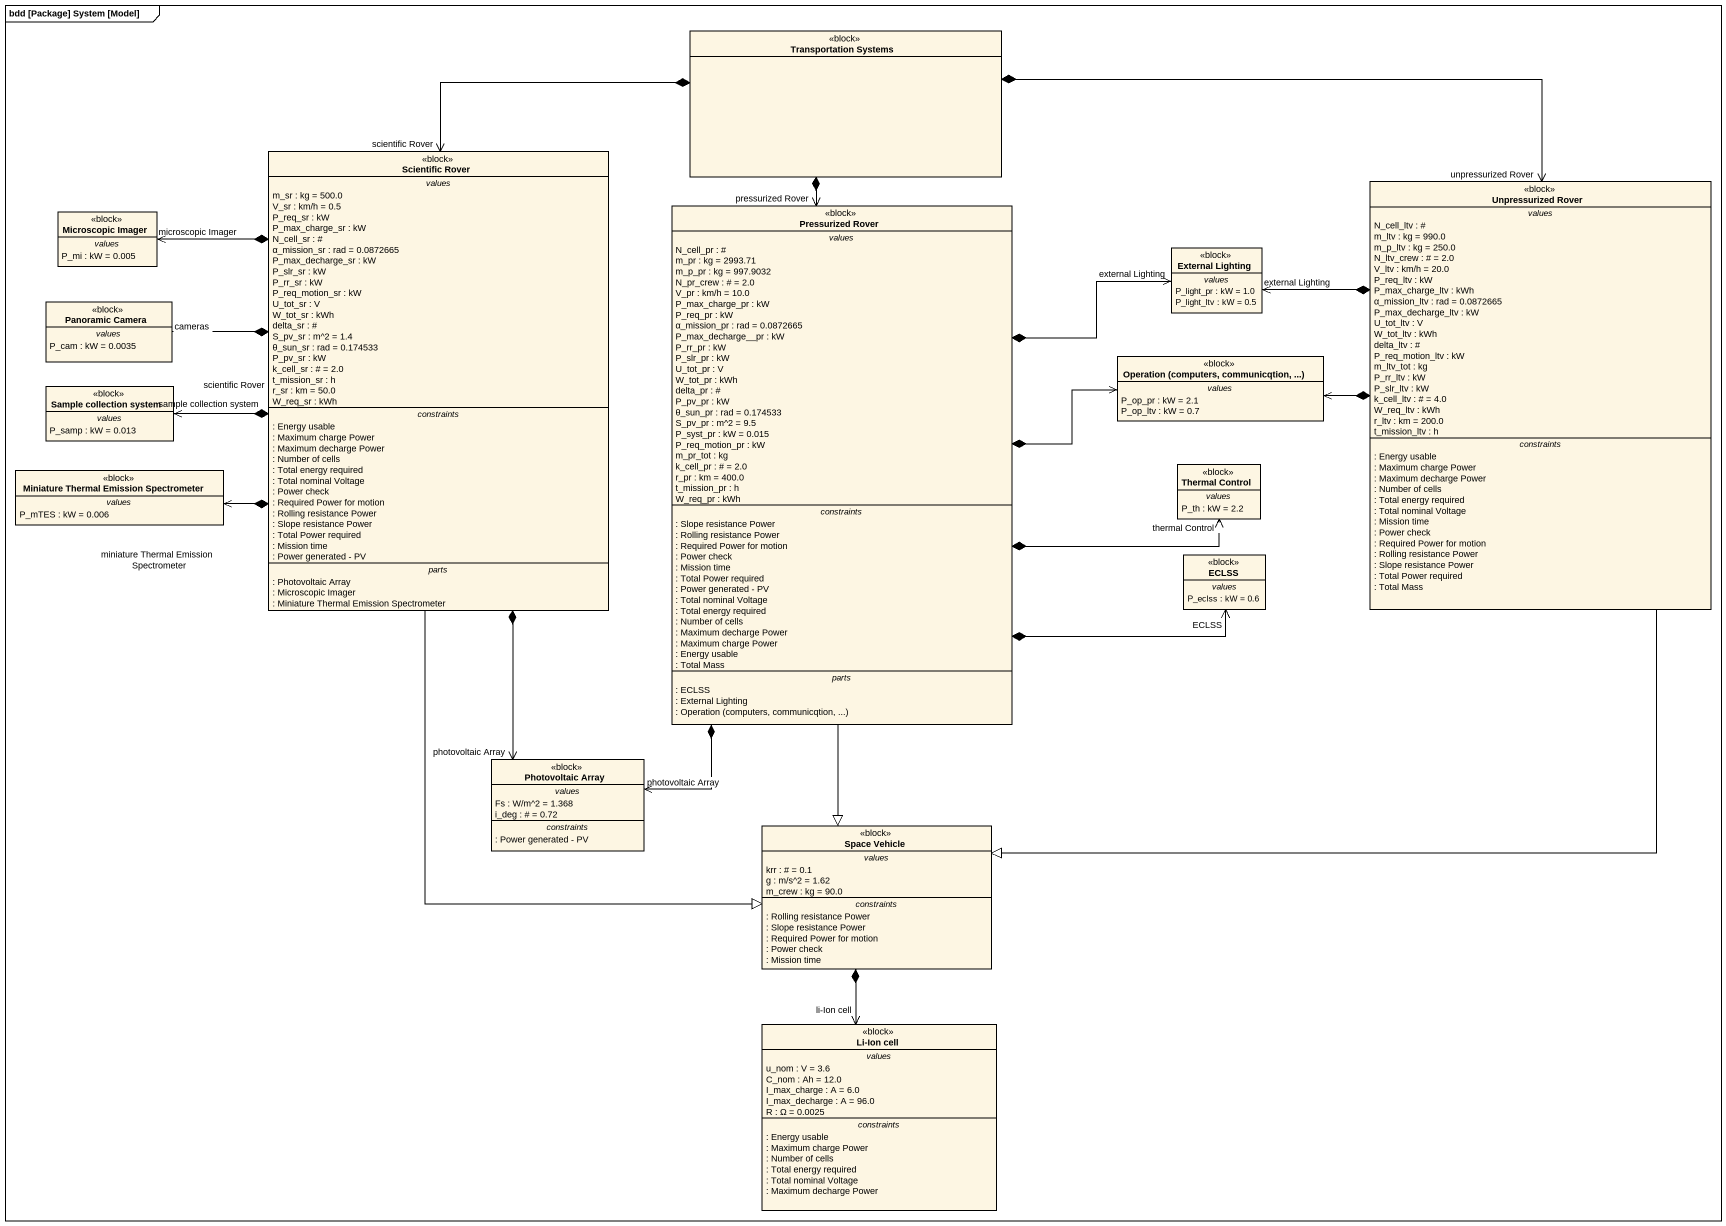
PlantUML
@startuml
mainframe bdd [Package] System [Model]
hide circle
hide empty members
class "Transportation Systems" as Transportation_Systems <<block>>
class "Scientific Rover" as Scientific_Rover <<block>> {
  -- values --
  m_sr : kg = 500.0
  V_sr : km/h = 0.5
  P_req_sr : kW
  P_max_charge_sr : kW
  N_cell_sr : #
  α_mission_sr : rad = 0.0872665
  P_max_decharge_sr : kW
  P_slr_sr : kW
  P_rr_sr : kW
  P_req_motion_sr : kW
  U_tot_sr : V
  W_tot_sr : kWh
  delta_sr : #
  S_pv_sr : m^2 = 1.4
  θ_sun_sr : rad = 0.174533
  P_pv_sr : kW
  k_cell_sr : # = 2.0
  t_mission_sr : h
  r_sr : km = 50.0
  W_req_sr : kWh
  -- constraints --
  : Energy usable
  : Maximum charge Power
  : Maximum decharge Power
  : Number of cells
  : Total energy required
  : Total nominal Voltage
  : Power check
  : Required Power for motion
  : Rolling resistance Power
  : Slope resistance Power
  : Total Power required
  : Mission time
  : Power generated - PV
  -- parts --
  : Photovoltaic Array
  : Microscopic Imager
  : Miniature Thermal Emission Spectrometer
}
class "Unpressurized Rover" as Unpressurized_Rover <<block>> {
  -- values --
  N_cell_ltv : #
  m_ltv : kg = 990.0
  m_p_ltv : kg = 250.0
  N_ltv_crew : # = 2.0
  V_ltv : km/h = 20.0
  P_req_ltv : kW
  P_max_charge_ltv : kWh
  α_mission_ltv : rad = 0.0872665
  P_max_decharge_ltv : kW
  U_tot_ltv : V
  W_tot_ltv : kWh
  delta_ltv : #
  P_req_motion_ltv : kW
  m_ltv_tot : kg
  P_rr_ltv : kW
  P_slr_ltv : kW
  k_cell_ltv : # = 4.0
  W_req_ltv : kWh
  r_ltv : km = 200.0
  t_mission_ltv : h
  -- constraints --
  : Energy usable
  : Maximum charge Power
  : Maximum decharge Power
  : Number of cells
  : Total energy required
  : Total nominal Voltage
  : Mission time
  : Power check
  : Required Power for motion
  : Rolling resistance Power
  : Slope resistance Power
  : Total Power required
  : Total Mass
}
class "Microscopic Imager" as Microscopic_Imager <<block>> {
  -- values --
  P_mi : kW = 0.005
}
class "Pressurized Rover" as Pressurized_Rover <<block>> {
  -- values --
  N_cell_pr : #
  m_pr : kg = 2993.71
  m_p_pr : kg = 997.9032
  N_pr_crew : # = 2.0
  V_pr : km/h = 10.0
  P_max_charge_pr : kW
  P_req_pr : kW
  α_mission_pr : rad = 0.0872665
  P_max_decharge__pr : kW
  P_rr_pr : kW
  P_slr_pr : kW
  U_tot_pr : V
  W_tot_pr : kWh
  delta_pr : #
  P_pv_pr : kW
  θ_sun_pr : rad = 0.174533
  S_pv_pr : m^2 = 9.5
  P_syst_pr : kW = 0.015
  P_req_motion_pr : kW
  m_pr_tot : kg
  k_cell_pr : # = 2.0
  r_pr : km = 400.0
  t_mission_pr : h
  W_req_pr : kWh
  -- constraints --
  : Slope resistance Power
  : Rolling resistance Power
  : Required Power for motion
  : Power check
  : Mission time
  : Total Power required
  : Power generated - PV
  : Total nominal Voltage
  : Total energy required
  : Number of cells
  : Maximum decharge Power
  : Maximum charge Power
  : Energy usable
  : Total Mass
  -- parts --
  : ECLSS
  : External Lighting
  {field} : Operation (computers, communicqtion, ...)
}
class "External Lighting" as External_Lighting <<block>> {
  -- values --
  P_light_pr : kW = 1.0
  P_light_ltv : kW = 0.5
}
class "Panoramic Camera" as Panoramic_Camera <<block>> {
  -- values --
  P_cam : kW = 0.0035
}
class "Operation (computers, communicqtion, ...)" as Operation_computers <<block>> {
  -- values --
  P_op_pr : kW = 2.1
  P_op_ltv : kW = 0.7
}
class "Sample collection system" as Sample_collection_system <<block>> {
  -- values --
  P_samp : kW = 0.013
}
class "Miniature Thermal Emission Spectrometer" as Miniature_Thermal_Emission <<block>> {
  -- values --
  P_mTES : kW = 0.006
}
class "Thermal Control" as Thermal_Control <<block>> {
  -- values --
  P_th : kW = 2.2
}
class ECLSS <<block>> {
  -- values --
  P_eclss : kW = 0.6
}
class "Photovoltaic Array" as Photovoltaic_Array <<block>> {
  -- values --
  Fs : W/m^2 = 1.368
  i_deg : # = 0.72
  -- constraints --
  : Power generated - PV
}
class "Space Vehicle" as Space_Vehicle <<block>> {
  -- values --
  krr : # = 0.1
  g : m/s^2 = 1.62
  m_crew : kg = 90.0
  -- constraints --
  : Rolling resistance Power
  : Slope resistance Power
  : Required Power for motion
  : Power check
  : Mission time
}
class "Li-Ion cell" as Li_Ion_cell <<block>> {
  -- values --
  u_nom : V = 3.6
  C_nom : Ah = 12.0
  I_max_charge : A = 6.0
  I_max_decharge : A = 96.0
  R : Ω = 0.0025
  -- constraints --
  : Energy usable
  : Maximum charge Power
  : Number of cells
  : Total energy required
  : Total nominal Voltage
  : Maximum decharge Power
}
Transportation_Systems *--> "scientific Rover" Scientific_Rover
Transportation_Systems *-right-> "unpressurized Rover" Unpressurized_Rover
Transportation_Systems *--> "pressurized Rover" Pressurized_Rover
Scientific_Rover *-left-> "microscopic Imager" Microscopic_Imager
Scientific_Rover "scientific Rover" *-left- "cameras" Panoramic_Camera
Scientific_Rover *-left-> "sample collection system" Sample_collection_system
Scientific_Rover *-left-> "miniature Thermal Emission Spectrometer" Miniature_Thermal_Emission
Scientific_Rover *--> "photovoltaic Array" Photovoltaic_Array
Scientific_Rover --|> Space_Vehicle
Unpressurized_Rover *-left-> "external Lighting" External_Lighting
Unpressurized_Rover *-left-> Operation_computers
Unpressurized_Rover --|> Space_Vehicle
Pressurized_Rover *-right-> "external Lighting" External_Lighting
Pressurized_Rover *-right-> Operation_computers
Pressurized_Rover *-right-> "thermal Control" Thermal_Control
Pressurized_Rover *-right-> "ECLSS" ECLSS
Pressurized_Rover *--> "photovoltaic Array" Photovoltaic_Array
Pressurized_Rover --|> Space_Vehicle
Space_Vehicle *--> "li-Ion cell" Li_Ion_cell
@enduml
